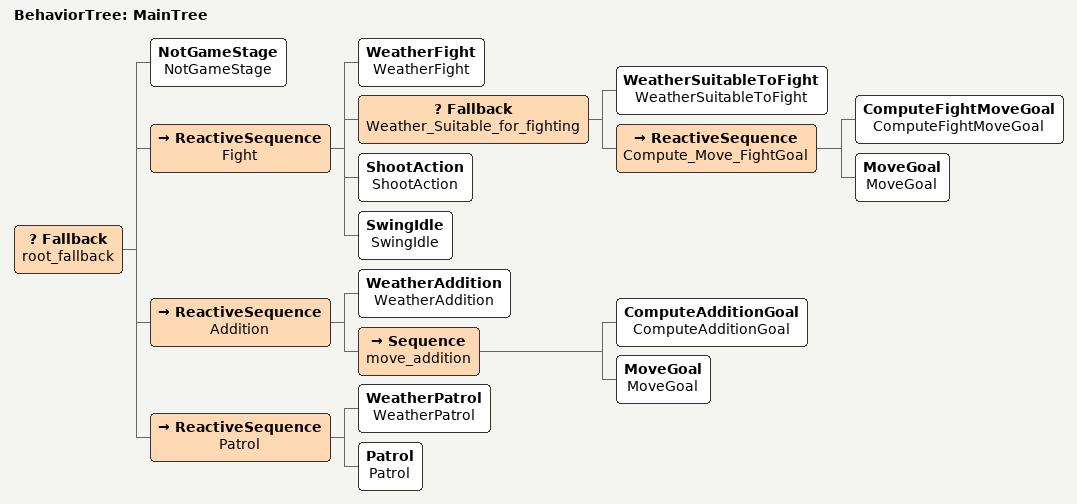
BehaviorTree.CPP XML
<root main_tree_to_execute = "MainTree" >

    	<BehaviorTree ID="MainTree">
			<Fallback name="root_fallback">

				<NotGameStage name="NotGameStage" />

				<ReactiveSequence name="Fight">
					<WeatherFight name="WeatherFight"/>

					<Fallback name="Weather_Suitable_for_fighting">
						<WeatherSuitableToFight name="WeatherSuitableToFight"/>

						<ReactiveSequence name="Compute_Move_FightGoal">
							<ComputeFightMoveGoal name="ComputeFightMoveGoal"/>
							<MoveGoal name="MoveGoal"/>
						</ReactiveSequence>
					</Fallback>

					<ShootAction name="ShootAction"/>

					<SwingIdle name="SwingIdle"/>

				</ReactiveSequence>

				<ReactiveSequence name="Addition">
					<WeatherAddition name="WeatherAddition"/>

					<Sequence name="move_addition">
						<ComputeAdditionGoal name="ComputeAdditionGoal"/>
						<MoveGoal name="MoveGoal"/>
					</Sequence>
				</ReactiveSequence>

				<ReactiveSequence name="Patrol">
					<WeatherPatrol name="WeatherPatrol"/>
					<Patrol name="Patrol"/>
				</ReactiveSequence>

			</Fallback>
     	</BehaviorTree>

 	</root>
